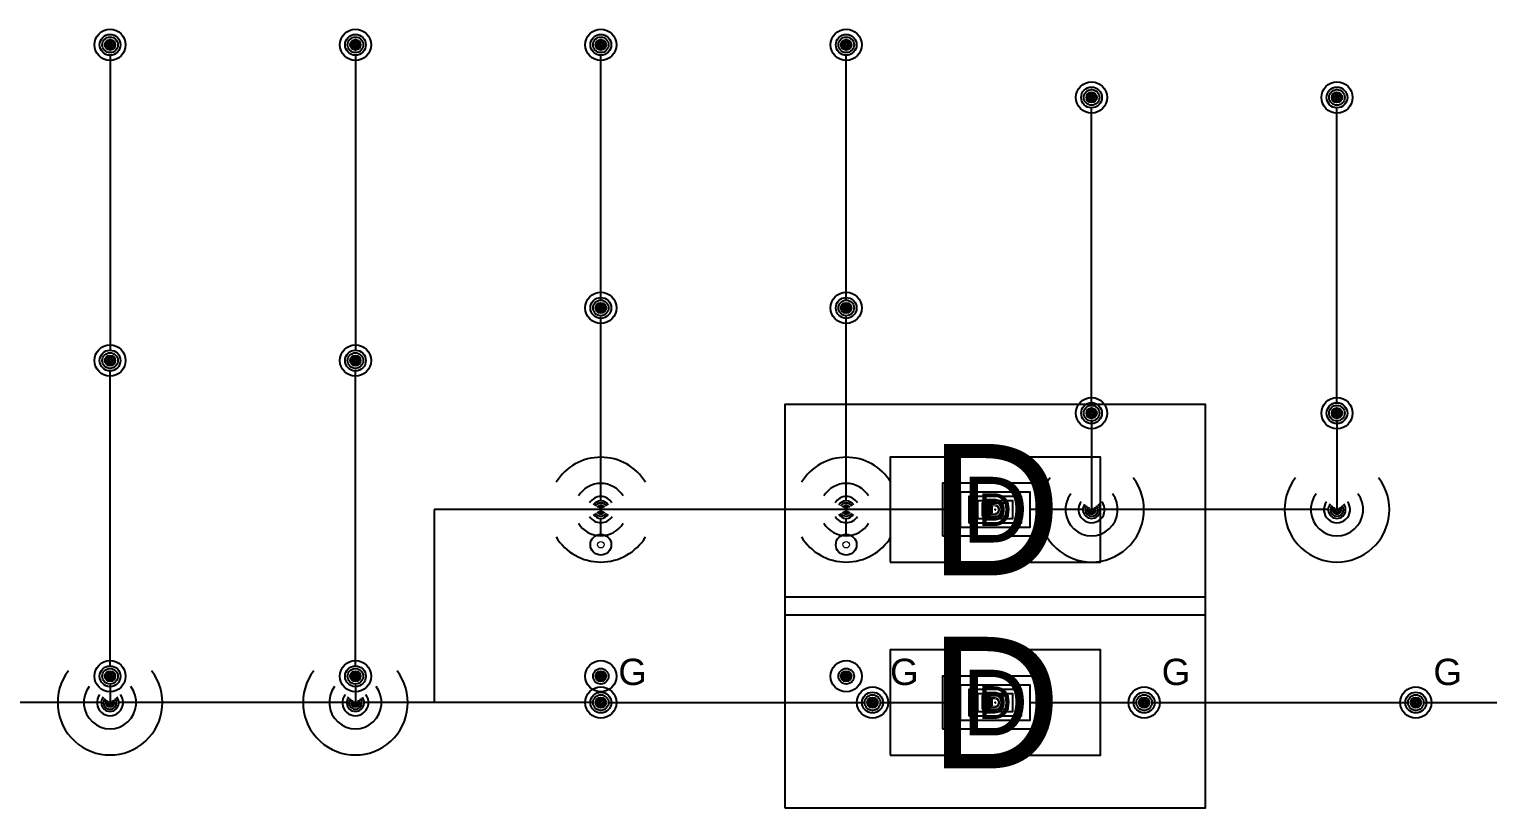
# Model space of a CAD drawing. Extents: x -24247 to 247, y -156 to 1335.
# Drawn here: x -2337 to -1671, y 0 to 355 of the extents above; entities that cross this region are included whole.
import ezdxf
from ezdxf.enums import TextEntityAlignment as Align

# ---------------------------------------------------------------- set-up
doc = ezdxf.new("R2010")
doc.units = 0
doc.header["$LTSCALE"] = 48
doc.header["$MEASUREMENT"] = 0
for name, color, linetype in [('F-DRYP-N', 3, 'Continuous'), ('F-DRYP-N @ 1 (1)', 3, 'Continuous'), ('F-DRYP-N @ 1 (2)', 3, 'Continuous'), ('F-DRYP-N @ 12', 3, 'Continuous'), ('F-DRYP-N @ 128', 3, 'Continuous'), ('F-DRYP-N @ 16', 3, 'Continuous'), ('F-DRYP-N @ 192', 3, 'Continuous'), ('F-DRYP-N @ 2', 3, 'Continuous'), ('F-DRYP-N @ 24', 3, 'Continuous'), ('F-DRYP-N @ 384', 3, 'Continuous'), ('F-DRYP-N @ 4', 3, 'Continuous'), ('F-DRYP-N @ 48', 3, 'Continuous'), ('F-DRYP-N @ 64', 3, 'Continuous'), ('F-DRYP-N @ 768', 3, 'Continuous'), ('F-DRYP-N @ 8', 3, 'Continuous'), ('F-DRYP-N @ 96', 3, 'Continuous'), ('F-SPRK-HEAD-N', 2, 'Continuous'), ('F-SPRK-HEAD-N @ 1 (1)', 2, 'Continuous'), ('F-SPRK-HEAD-N @ 1 (2)', 2, 'Continuous'), ('F-SPRK-HEAD-N @ 128', 2, 'Continuous'), ('F-SPRK-HEAD-N @ 192', 2, 'Continuous'), ('F-SPRK-HEAD-N @ 48', 2, 'Continuous'), ('F-SPRK-HEAD-N @ 64', 2, 'Continuous'), ('F-SPRK-HEAD-N @ 96', 2, 'Continuous')]:
    doc.layers.add(name, color=color, linetype=linetype)
doc.layers.add('G-ANNO-TEXT', color=70, linetype='Continuous', lineweight=0)
doc.styles.add('Arial', font='arial.ttf')

# ---------------------------------------------------------------- blocks, each defined once
blk = doc.blocks.new('*U14')
blk.add_circle((0, 0), 0.0371)
at = {"color": 7, "lineweight": 0}
blk.add_circle((0, 0), 0.0117, dxfattribs=at)
blk = doc.blocks.new('*U445')
at = {"layer": 'F-SPRK-HEAD-N @ 1 (1)'}
blk.add_blockref('*U14', (-2300, 59.74), dxfattribs=at)
at = {"layer": 'F-SPRK-HEAD-N @ 1 (2)'}
blk.add_blockref('*U14', (-2300, 59.74), dxfattribs=at)
at = {"layer": 'F-SPRK-HEAD-N @ 128', "xscale": 128, "yscale": 128, "zscale": 128}
blk.add_blockref('*U14', (-2300, 59.74), dxfattribs=at)
at = {"layer": 'F-SPRK-HEAD-N @ 192', "xscale": 192, "yscale": 192, "zscale": 192}
blk.add_blockref('*U14', (-2300, 59.74), dxfattribs=at)
at = {"layer": 'F-SPRK-HEAD-N @ 48', "xscale": 48, "yscale": 48, "zscale": 48}
blk.add_blockref('*U14', (-2300, 59.74), dxfattribs=at)
at = {"layer": 'F-SPRK-HEAD-N @ 64', "xscale": 64, "yscale": 64, "zscale": 64}
blk.add_blockref('*U14', (-2300, 59.74), dxfattribs=at)
at = {"layer": 'F-SPRK-HEAD-N @ 96', "xscale": 96, "yscale": 96, "zscale": 96}
blk.add_blockref('*U14', (-2300, 59.74), dxfattribs=at)
blk = doc.blocks.new('*U446')
at = {"layer": 'F-SPRK-HEAD-N @ 1 (1)'}
blk.add_blockref('*U14', (-2188, 59.74), dxfattribs=at)
at = {"layer": 'F-SPRK-HEAD-N @ 1 (2)'}
blk.add_blockref('*U14', (-2188, 59.74), dxfattribs=at)
at = {"layer": 'F-SPRK-HEAD-N @ 128', "xscale": 128, "yscale": 128, "zscale": 128}
blk.add_blockref('*U14', (-2188, 59.74), dxfattribs=at)
at = {"layer": 'F-SPRK-HEAD-N @ 192', "xscale": 192, "yscale": 192, "zscale": 192}
blk.add_blockref('*U14', (-2188, 59.74), dxfattribs=at)
at = {"layer": 'F-SPRK-HEAD-N @ 48', "xscale": 48, "yscale": 48, "zscale": 48}
blk.add_blockref('*U14', (-2188, 59.74), dxfattribs=at)
at = {"layer": 'F-SPRK-HEAD-N @ 64', "xscale": 64, "yscale": 64, "zscale": 64}
blk.add_blockref('*U14', (-2188, 59.74), dxfattribs=at)
at = {"layer": 'F-SPRK-HEAD-N @ 96', "xscale": 96, "yscale": 96, "zscale": 96}
blk.add_blockref('*U14', (-2188, 59.74), dxfattribs=at)
blk = doc.blocks.new('*U447')
at = {"layer": 'F-SPRK-HEAD-N @ 1 (1)'}
blk.add_blockref('*U14', (-2300, 203.74), dxfattribs=at)
at = {"layer": 'F-SPRK-HEAD-N @ 1 (2)'}
blk.add_blockref('*U14', (-2300, 203.74), dxfattribs=at)
at = {"layer": 'F-SPRK-HEAD-N @ 128', "xscale": 128, "yscale": 128, "zscale": 128}
blk.add_blockref('*U14', (-2300, 203.74), dxfattribs=at)
at = {"layer": 'F-SPRK-HEAD-N @ 192', "xscale": 192, "yscale": 192, "zscale": 192}
blk.add_blockref('*U14', (-2300, 203.74), dxfattribs=at)
at = {"layer": 'F-SPRK-HEAD-N @ 48', "xscale": 48, "yscale": 48, "zscale": 48}
blk.add_blockref('*U14', (-2300, 203.74), dxfattribs=at)
at = {"layer": 'F-SPRK-HEAD-N @ 64', "xscale": 64, "yscale": 64, "zscale": 64}
blk.add_blockref('*U14', (-2300, 203.74), dxfattribs=at)
at = {"layer": 'F-SPRK-HEAD-N @ 96', "xscale": 96, "yscale": 96, "zscale": 96}
blk.add_blockref('*U14', (-2300, 203.74), dxfattribs=at)
blk = doc.blocks.new('*U448')
at = {"layer": 'F-SPRK-HEAD-N @ 1 (1)'}
blk.add_blockref('*U14', (-2188, 203.74), dxfattribs=at)
at = {"layer": 'F-SPRK-HEAD-N @ 1 (2)'}
blk.add_blockref('*U14', (-2188, 203.74), dxfattribs=at)
at = {"layer": 'F-SPRK-HEAD-N @ 128', "xscale": 128, "yscale": 128, "zscale": 128}
blk.add_blockref('*U14', (-2188, 203.74), dxfattribs=at)
at = {"layer": 'F-SPRK-HEAD-N @ 192', "xscale": 192, "yscale": 192, "zscale": 192}
blk.add_blockref('*U14', (-2188, 203.74), dxfattribs=at)
at = {"layer": 'F-SPRK-HEAD-N @ 48', "xscale": 48, "yscale": 48, "zscale": 48}
blk.add_blockref('*U14', (-2188, 203.74), dxfattribs=at)
at = {"layer": 'F-SPRK-HEAD-N @ 64', "xscale": 64, "yscale": 64, "zscale": 64}
blk.add_blockref('*U14', (-2188, 203.74), dxfattribs=at)
at = {"layer": 'F-SPRK-HEAD-N @ 96', "xscale": 96, "yscale": 96, "zscale": 96}
blk.add_blockref('*U14', (-2188, 203.74), dxfattribs=at)
blk = doc.blocks.new('*U449')
at = {"layer": 'F-SPRK-HEAD-N @ 1 (1)'}
blk.add_blockref('*U14', (-2300, 347.74), dxfattribs=at)
at = {"layer": 'F-SPRK-HEAD-N @ 1 (2)'}
blk.add_blockref('*U14', (-2300, 347.74), dxfattribs=at)
at = {"layer": 'F-SPRK-HEAD-N @ 128', "xscale": 128, "yscale": 128, "zscale": 128}
blk.add_blockref('*U14', (-2300, 347.74), dxfattribs=at)
at = {"layer": 'F-SPRK-HEAD-N @ 192', "xscale": 192, "yscale": 192, "zscale": 192}
blk.add_blockref('*U14', (-2300, 347.74), dxfattribs=at)
at = {"layer": 'F-SPRK-HEAD-N @ 48', "xscale": 48, "yscale": 48, "zscale": 48}
blk.add_blockref('*U14', (-2300, 347.74), dxfattribs=at)
at = {"layer": 'F-SPRK-HEAD-N @ 64', "xscale": 64, "yscale": 64, "zscale": 64}
blk.add_blockref('*U14', (-2300, 347.74), dxfattribs=at)
at = {"layer": 'F-SPRK-HEAD-N @ 96', "xscale": 96, "yscale": 96, "zscale": 96}
blk.add_blockref('*U14', (-2300, 347.74), dxfattribs=at)
blk = doc.blocks.new('*U450')
at = {"layer": 'F-SPRK-HEAD-N @ 1 (1)'}
blk.add_blockref('*U14', (-2188, 347.74), dxfattribs=at)
at = {"layer": 'F-SPRK-HEAD-N @ 1 (2)'}
blk.add_blockref('*U14', (-2188, 347.74), dxfattribs=at)
at = {"layer": 'F-SPRK-HEAD-N @ 128', "xscale": 128, "yscale": 128, "zscale": 128}
blk.add_blockref('*U14', (-2188, 347.74), dxfattribs=at)
at = {"layer": 'F-SPRK-HEAD-N @ 192', "xscale": 192, "yscale": 192, "zscale": 192}
blk.add_blockref('*U14', (-2188, 347.74), dxfattribs=at)
at = {"layer": 'F-SPRK-HEAD-N @ 48', "xscale": 48, "yscale": 48, "zscale": 48}
blk.add_blockref('*U14', (-2188, 347.74), dxfattribs=at)
at = {"layer": 'F-SPRK-HEAD-N @ 64', "xscale": 64, "yscale": 64, "zscale": 64}
blk.add_blockref('*U14', (-2188, 347.74), dxfattribs=at)
at = {"layer": 'F-SPRK-HEAD-N @ 96', "xscale": 96, "yscale": 96, "zscale": 96}
blk.add_blockref('*U14', (-2188, 347.74), dxfattribs=at)
blk = doc.blocks.new('*U473')
at = {"layer": 'F-SPRK-HEAD-N @ 1 (1)'}
blk.add_blockref('*U14', (-1852, 179.74), dxfattribs=at)
at = {"layer": 'F-SPRK-HEAD-N @ 1 (2)'}
blk.add_blockref('*U14', (-1852, 179.74), dxfattribs=at)
at = {"layer": 'F-SPRK-HEAD-N @ 128', "xscale": 128, "yscale": 128, "zscale": 128}
blk.add_blockref('*U14', (-1852, 179.74), dxfattribs=at)
at = {"layer": 'F-SPRK-HEAD-N @ 192', "xscale": 192, "yscale": 192, "zscale": 192}
blk.add_blockref('*U14', (-1852, 179.74), dxfattribs=at)
at = {"layer": 'F-SPRK-HEAD-N @ 48', "xscale": 48, "yscale": 48, "zscale": 48}
blk.add_blockref('*U14', (-1852, 179.74), dxfattribs=at)
at = {"layer": 'F-SPRK-HEAD-N @ 64', "xscale": 64, "yscale": 64, "zscale": 64}
blk.add_blockref('*U14', (-1852, 179.74), dxfattribs=at)
at = {"layer": 'F-SPRK-HEAD-N @ 96', "xscale": 96, "yscale": 96, "zscale": 96}
blk.add_blockref('*U14', (-1852, 179.74), dxfattribs=at)
blk = doc.blocks.new('*U474')
at = {"layer": 'F-SPRK-HEAD-N @ 1 (1)'}
blk.add_blockref('*U14', (-1852, 323.74), dxfattribs=at)
at = {"layer": 'F-SPRK-HEAD-N @ 1 (2)'}
blk.add_blockref('*U14', (-1852, 323.74), dxfattribs=at)
at = {"layer": 'F-SPRK-HEAD-N @ 128', "xscale": 128, "yscale": 128, "zscale": 128}
blk.add_blockref('*U14', (-1852, 323.74), dxfattribs=at)
at = {"layer": 'F-SPRK-HEAD-N @ 192', "xscale": 192, "yscale": 192, "zscale": 192}
blk.add_blockref('*U14', (-1852, 323.74), dxfattribs=at)
at = {"layer": 'F-SPRK-HEAD-N @ 48', "xscale": 48, "yscale": 48, "zscale": 48}
blk.add_blockref('*U14', (-1852, 323.74), dxfattribs=at)
at = {"layer": 'F-SPRK-HEAD-N @ 64', "xscale": 64, "yscale": 64, "zscale": 64}
blk.add_blockref('*U14', (-1852, 323.74), dxfattribs=at)
at = {"layer": 'F-SPRK-HEAD-N @ 96', "xscale": 96, "yscale": 96, "zscale": 96}
blk.add_blockref('*U14', (-1852, 323.74), dxfattribs=at)
blk = doc.blocks.new('*U483')
at = {"layer": 'F-SPRK-HEAD-N @ 1 (1)'}
blk.add_blockref('*U14', (-1740, 179.74), dxfattribs=at)
at = {"layer": 'F-SPRK-HEAD-N @ 1 (2)'}
blk.add_blockref('*U14', (-1740, 179.74), dxfattribs=at)
at = {"layer": 'F-SPRK-HEAD-N @ 128', "xscale": 128, "yscale": 128, "zscale": 128}
blk.add_blockref('*U14', (-1740, 179.74), dxfattribs=at)
at = {"layer": 'F-SPRK-HEAD-N @ 192', "xscale": 192, "yscale": 192, "zscale": 192}
blk.add_blockref('*U14', (-1740, 179.74), dxfattribs=at)
at = {"layer": 'F-SPRK-HEAD-N @ 48', "xscale": 48, "yscale": 48, "zscale": 48}
blk.add_blockref('*U14', (-1740, 179.74), dxfattribs=at)
at = {"layer": 'F-SPRK-HEAD-N @ 64', "xscale": 64, "yscale": 64, "zscale": 64}
blk.add_blockref('*U14', (-1740, 179.74), dxfattribs=at)
at = {"layer": 'F-SPRK-HEAD-N @ 96', "xscale": 96, "yscale": 96, "zscale": 96}
blk.add_blockref('*U14', (-1740, 179.74), dxfattribs=at)
blk = doc.blocks.new('*U484')
at = {"layer": 'F-SPRK-HEAD-N @ 1 (1)'}
blk.add_blockref('*U14', (-1740, 323.74), dxfattribs=at)
at = {"layer": 'F-SPRK-HEAD-N @ 1 (2)'}
blk.add_blockref('*U14', (-1740, 323.74), dxfattribs=at)
at = {"layer": 'F-SPRK-HEAD-N @ 128', "xscale": 128, "yscale": 128, "zscale": 128}
blk.add_blockref('*U14', (-1740, 323.74), dxfattribs=at)
at = {"layer": 'F-SPRK-HEAD-N @ 192', "xscale": 192, "yscale": 192, "zscale": 192}
blk.add_blockref('*U14', (-1740, 323.74), dxfattribs=at)
at = {"layer": 'F-SPRK-HEAD-N @ 48', "xscale": 48, "yscale": 48, "zscale": 48}
blk.add_blockref('*U14', (-1740, 323.74), dxfattribs=at)
at = {"layer": 'F-SPRK-HEAD-N @ 64', "xscale": 64, "yscale": 64, "zscale": 64}
blk.add_blockref('*U14', (-1740, 323.74), dxfattribs=at)
at = {"layer": 'F-SPRK-HEAD-N @ 96', "xscale": 96, "yscale": 96, "zscale": 96}
blk.add_blockref('*U14', (-1740, 323.74), dxfattribs=at)
blk = doc.blocks.new('*U491')
at = {"layer": 'F-SPRK-HEAD-N @ 1 (1)'}
blk.add_blockref('*U14', (-2076, 47.74), dxfattribs=at)
at = {"layer": 'F-SPRK-HEAD-N @ 1 (2)'}
blk.add_blockref('*U14', (-2076, 47.74), dxfattribs=at)
at = {"layer": 'F-SPRK-HEAD-N @ 128', "xscale": 128, "yscale": 128, "zscale": 128}
blk.add_blockref('*U14', (-2076, 47.74), dxfattribs=at)
at = {"layer": 'F-SPRK-HEAD-N @ 192', "xscale": 192, "yscale": 192, "zscale": 192}
blk.add_blockref('*U14', (-2076, 47.74), dxfattribs=at)
at = {"layer": 'F-SPRK-HEAD-N @ 48', "xscale": 48, "yscale": 48, "zscale": 48}
blk.add_blockref('*U14', (-2076, 47.74), dxfattribs=at)
at = {"layer": 'F-SPRK-HEAD-N @ 64', "xscale": 64, "yscale": 64, "zscale": 64}
blk.add_blockref('*U14', (-2076, 47.74), dxfattribs=at)
at = {"layer": 'F-SPRK-HEAD-N @ 96', "xscale": 96, "yscale": 96, "zscale": 96}
blk.add_blockref('*U14', (-2076, 47.74), dxfattribs=at)
blk = doc.blocks.new('*U492')
at = {"layer": 'F-SPRK-HEAD-N @ 1 (1)'}
blk.add_blockref('*U14', (-1952, 47.74), dxfattribs=at)
at = {"layer": 'F-SPRK-HEAD-N @ 1 (2)'}
blk.add_blockref('*U14', (-1952, 47.74), dxfattribs=at)
at = {"layer": 'F-SPRK-HEAD-N @ 128', "xscale": 128, "yscale": 128, "zscale": 128}
blk.add_blockref('*U14', (-1952, 47.74), dxfattribs=at)
at = {"layer": 'F-SPRK-HEAD-N @ 192', "xscale": 192, "yscale": 192, "zscale": 192}
blk.add_blockref('*U14', (-1952, 47.74), dxfattribs=at)
at = {"layer": 'F-SPRK-HEAD-N @ 48', "xscale": 48, "yscale": 48, "zscale": 48}
blk.add_blockref('*U14', (-1952, 47.74), dxfattribs=at)
at = {"layer": 'F-SPRK-HEAD-N @ 64', "xscale": 64, "yscale": 64, "zscale": 64}
blk.add_blockref('*U14', (-1952, 47.74), dxfattribs=at)
at = {"layer": 'F-SPRK-HEAD-N @ 96', "xscale": 96, "yscale": 96, "zscale": 96}
blk.add_blockref('*U14', (-1952, 47.74), dxfattribs=at)
blk = doc.blocks.new('*U493')
at = {"layer": 'F-SPRK-HEAD-N @ 1 (1)'}
blk.add_blockref('*U14', (-1828, 47.74), dxfattribs=at)
at = {"layer": 'F-SPRK-HEAD-N @ 1 (2)'}
blk.add_blockref('*U14', (-1828, 47.74), dxfattribs=at)
at = {"layer": 'F-SPRK-HEAD-N @ 128', "xscale": 128, "yscale": 128, "zscale": 128}
blk.add_blockref('*U14', (-1828, 47.74), dxfattribs=at)
at = {"layer": 'F-SPRK-HEAD-N @ 192', "xscale": 192, "yscale": 192, "zscale": 192}
blk.add_blockref('*U14', (-1828, 47.74), dxfattribs=at)
at = {"layer": 'F-SPRK-HEAD-N @ 48', "xscale": 48, "yscale": 48, "zscale": 48}
blk.add_blockref('*U14', (-1828, 47.74), dxfattribs=at)
at = {"layer": 'F-SPRK-HEAD-N @ 64', "xscale": 64, "yscale": 64, "zscale": 64}
blk.add_blockref('*U14', (-1828, 47.74), dxfattribs=at)
at = {"layer": 'F-SPRK-HEAD-N @ 96', "xscale": 96, "yscale": 96, "zscale": 96}
blk.add_blockref('*U14', (-1828, 47.74), dxfattribs=at)
blk = doc.blocks.new('*U494')
at = {"layer": 'F-SPRK-HEAD-N @ 1 (1)'}
blk.add_blockref('*U14', (-1704, 47.74), dxfattribs=at)
at = {"layer": 'F-SPRK-HEAD-N @ 1 (2)'}
blk.add_blockref('*U14', (-1704, 47.74), dxfattribs=at)
at = {"layer": 'F-SPRK-HEAD-N @ 128', "xscale": 128, "yscale": 128, "zscale": 128}
blk.add_blockref('*U14', (-1704, 47.74), dxfattribs=at)
at = {"layer": 'F-SPRK-HEAD-N @ 192', "xscale": 192, "yscale": 192, "zscale": 192}
blk.add_blockref('*U14', (-1704, 47.74), dxfattribs=at)
at = {"layer": 'F-SPRK-HEAD-N @ 48', "xscale": 48, "yscale": 48, "zscale": 48}
blk.add_blockref('*U14', (-1704, 47.74), dxfattribs=at)
at = {"layer": 'F-SPRK-HEAD-N @ 64', "xscale": 64, "yscale": 64, "zscale": 64}
blk.add_blockref('*U14', (-1704, 47.74), dxfattribs=at)
at = {"layer": 'F-SPRK-HEAD-N @ 96', "xscale": 96, "yscale": 96, "zscale": 96}
blk.add_blockref('*U14', (-1704, 47.74), dxfattribs=at)
blk = doc.blocks.new('*U568')
at = {"layer": 'F-SPRK-HEAD-N @ 1 (1)'}
blk.add_blockref('*U14', (-2076, 59.74), dxfattribs=at)
at = {"layer": 'F-SPRK-HEAD-N @ 1 (2)'}
blk.add_blockref('*U14', (-2076, 59.74), dxfattribs=at)
at = {"layer": 'F-SPRK-HEAD-N @ 128', "xscale": 128, "yscale": 128, "zscale": 128}
blk.add_blockref('*U14', (-2076, 119.74), dxfattribs=at)
at = {"layer": 'F-SPRK-HEAD-N @ 192', "xscale": 192, "yscale": 192, "zscale": 192}
blk.add_blockref('*U14', (-2076, 59.74), dxfattribs=at)
at = {"layer": 'F-SPRK-HEAD-N @ 48', "xscale": 48, "yscale": 48, "zscale": 48}
blk.add_blockref('*U14', (-2076, 59.74), dxfattribs=at)
at = {"layer": 'F-SPRK-HEAD-N @ 64', "xscale": 64, "yscale": 64, "zscale": 64}
blk.add_blockref('*U14', (-2076, 59.74), dxfattribs=at)
at = {"layer": 'F-SPRK-HEAD-N @ 96', "xscale": 96, "yscale": 96, "zscale": 96}
blk.add_blockref('*U14', (-2076, 59.74), dxfattribs=at)
blk = doc.blocks.new('*U569')
at = {"layer": 'F-SPRK-HEAD-N @ 1 (1)'}
blk.add_blockref('*U14', (-2076, 227.74), dxfattribs=at)
at = {"layer": 'F-SPRK-HEAD-N @ 1 (2)'}
blk.add_blockref('*U14', (-2076, 227.74), dxfattribs=at)
at = {"layer": 'F-SPRK-HEAD-N @ 128', "xscale": 128, "yscale": 128, "zscale": 128}
blk.add_blockref('*U14', (-2076, 227.74), dxfattribs=at)
at = {"layer": 'F-SPRK-HEAD-N @ 192', "xscale": 192, "yscale": 192, "zscale": 192}
blk.add_blockref('*U14', (-2076, 227.74), dxfattribs=at)
at = {"layer": 'F-SPRK-HEAD-N @ 48', "xscale": 48, "yscale": 48, "zscale": 48}
blk.add_blockref('*U14', (-2076, 227.74), dxfattribs=at)
at = {"layer": 'F-SPRK-HEAD-N @ 64', "xscale": 64, "yscale": 64, "zscale": 64}
blk.add_blockref('*U14', (-2076, 227.74), dxfattribs=at)
at = {"layer": 'F-SPRK-HEAD-N @ 96', "xscale": 96, "yscale": 96, "zscale": 96}
blk.add_blockref('*U14', (-2076, 227.74), dxfattribs=at)
blk = doc.blocks.new('*U570')
at = {"layer": 'F-SPRK-HEAD-N @ 1 (1)'}
blk.add_blockref('*U14', (-2076, 347.74), dxfattribs=at)
at = {"layer": 'F-SPRK-HEAD-N @ 1 (2)'}
blk.add_blockref('*U14', (-2076, 347.74), dxfattribs=at)
at = {"layer": 'F-SPRK-HEAD-N @ 128', "xscale": 128, "yscale": 128, "zscale": 128}
blk.add_blockref('*U14', (-2076, 347.74), dxfattribs=at)
at = {"layer": 'F-SPRK-HEAD-N @ 192', "xscale": 192, "yscale": 192, "zscale": 192}
blk.add_blockref('*U14', (-2076, 347.74), dxfattribs=at)
at = {"layer": 'F-SPRK-HEAD-N @ 48', "xscale": 48, "yscale": 48, "zscale": 48}
blk.add_blockref('*U14', (-2076, 347.74), dxfattribs=at)
at = {"layer": 'F-SPRK-HEAD-N @ 64', "xscale": 64, "yscale": 64, "zscale": 64}
blk.add_blockref('*U14', (-2076, 347.74), dxfattribs=at)
at = {"layer": 'F-SPRK-HEAD-N @ 96', "xscale": 96, "yscale": 96, "zscale": 96}
blk.add_blockref('*U14', (-2076, 347.74), dxfattribs=at)
blk = doc.blocks.new('*U573')
at = {"layer": 'F-SPRK-HEAD-N @ 1 (1)'}
blk.add_blockref('*U14', (-1964, 59.74), dxfattribs=at)
at = {"layer": 'F-SPRK-HEAD-N @ 1 (2)'}
blk.add_blockref('*U14', (-1964, 59.74), dxfattribs=at)
at = {"layer": 'F-SPRK-HEAD-N @ 128', "xscale": 128, "yscale": 128, "zscale": 128}
blk.add_blockref('*U14', (-1964, 119.74), dxfattribs=at)
at = {"layer": 'F-SPRK-HEAD-N @ 192', "xscale": 192, "yscale": 192, "zscale": 192}
blk.add_blockref('*U14', (-1964, 59.74), dxfattribs=at)
at = {"layer": 'F-SPRK-HEAD-N @ 48', "xscale": 48, "yscale": 48, "zscale": 48}
blk.add_blockref('*U14', (-1964, 59.74), dxfattribs=at)
at = {"layer": 'F-SPRK-HEAD-N @ 64', "xscale": 64, "yscale": 64, "zscale": 64}
blk.add_blockref('*U14', (-1964, 59.74), dxfattribs=at)
at = {"layer": 'F-SPRK-HEAD-N @ 96', "xscale": 96, "yscale": 96, "zscale": 96}
blk.add_blockref('*U14', (-1964, 59.74), dxfattribs=at)
blk = doc.blocks.new('*U574')
at = {"layer": 'F-SPRK-HEAD-N @ 1 (1)'}
blk.add_blockref('*U14', (-1964, 227.74), dxfattribs=at)
at = {"layer": 'F-SPRK-HEAD-N @ 1 (2)'}
blk.add_blockref('*U14', (-1964, 227.74), dxfattribs=at)
at = {"layer": 'F-SPRK-HEAD-N @ 128', "xscale": 128, "yscale": 128, "zscale": 128}
blk.add_blockref('*U14', (-1964, 227.74), dxfattribs=at)
at = {"layer": 'F-SPRK-HEAD-N @ 192', "xscale": 192, "yscale": 192, "zscale": 192}
blk.add_blockref('*U14', (-1964, 227.74), dxfattribs=at)
at = {"layer": 'F-SPRK-HEAD-N @ 48', "xscale": 48, "yscale": 48, "zscale": 48}
blk.add_blockref('*U14', (-1964, 227.74), dxfattribs=at)
at = {"layer": 'F-SPRK-HEAD-N @ 64', "xscale": 64, "yscale": 64, "zscale": 64}
blk.add_blockref('*U14', (-1964, 227.74), dxfattribs=at)
at = {"layer": 'F-SPRK-HEAD-N @ 96', "xscale": 96, "yscale": 96, "zscale": 96}
blk.add_blockref('*U14', (-1964, 227.74), dxfattribs=at)
blk = doc.blocks.new('*U575')
at = {"layer": 'F-SPRK-HEAD-N @ 1 (1)'}
blk.add_blockref('*U14', (-1964, 347.74), dxfattribs=at)
at = {"layer": 'F-SPRK-HEAD-N @ 1 (2)'}
blk.add_blockref('*U14', (-1964, 347.74), dxfattribs=at)
at = {"layer": 'F-SPRK-HEAD-N @ 128', "xscale": 128, "yscale": 128, "zscale": 128}
blk.add_blockref('*U14', (-1964, 347.74), dxfattribs=at)
at = {"layer": 'F-SPRK-HEAD-N @ 192', "xscale": 192, "yscale": 192, "zscale": 192}
blk.add_blockref('*U14', (-1964, 347.74), dxfattribs=at)
at = {"layer": 'F-SPRK-HEAD-N @ 48', "xscale": 48, "yscale": 48, "zscale": 48}
blk.add_blockref('*U14', (-1964, 347.74), dxfattribs=at)
at = {"layer": 'F-SPRK-HEAD-N @ 64', "xscale": 64, "yscale": 64, "zscale": 64}
blk.add_blockref('*U14', (-1964, 347.74), dxfattribs=at)
at = {"layer": 'F-SPRK-HEAD-N @ 96', "xscale": 96, "yscale": 96, "zscale": 96}
blk.add_blockref('*U14', (-1964, 347.74), dxfattribs=at)
blk = doc.blocks.new('*U6')
at = {"linetype": 'Continuous'}
blk.add_arc((0, 0), 0.03112, 232.56697, 127.43303, dxfattribs=at)
blk = doc.blocks.new('*U745')
at = {"layer": 'F-DRYP-N @ 1 (1)', "rotation": 270}
blk.add_blockref('*U6', (-2300, 47.74), dxfattribs=at)
at = {"layer": 'F-DRYP-N @ 1 (2)', "rotation": 270}
blk.add_blockref('*U6', (-2300, 47.74), dxfattribs=at)
at = {"layer": 'F-DRYP-N @ 12', "xscale": 12, "yscale": 12, "zscale": 12, "rotation": 270}
blk.add_blockref('*U6', (-2300, 47.74), dxfattribs=at)
at = {"layer": 'F-DRYP-N @ 128', "xscale": 128, "yscale": 128, "zscale": 128, "rotation": 270}
blk.add_blockref('*U6', (-2300, 47.74), dxfattribs=at)
at = {"layer": 'F-DRYP-N @ 16', "xscale": 16, "yscale": 16, "zscale": 16, "rotation": 270}
blk.add_blockref('*U6', (-2300, 47.74), dxfattribs=at)
at = {"layer": 'F-DRYP-N @ 192', "xscale": 192, "yscale": 192, "zscale": 192, "rotation": 270}
blk.add_blockref('*U6', (-2300, 47.74), dxfattribs=at)
at = {"layer": 'F-DRYP-N @ 2', "xscale": 2, "yscale": 2, "zscale": 2, "rotation": 270}
blk.add_blockref('*U6', (-2300, 47.74), dxfattribs=at)
at = {"layer": 'F-DRYP-N @ 24', "xscale": 24, "yscale": 24, "zscale": 24, "rotation": 270}
blk.add_blockref('*U6', (-2300, 47.74), dxfattribs=at)
at = {"layer": 'F-DRYP-N @ 384', "xscale": 384, "yscale": 384, "zscale": 384, "rotation": 270}
blk.add_blockref('*U6', (-2300, 47.74), dxfattribs=at)
at = {"layer": 'F-DRYP-N @ 4', "xscale": 4, "yscale": 4, "zscale": 4, "rotation": 270}
blk.add_blockref('*U6', (-2300, 47.74), dxfattribs=at)
at = {"layer": 'F-DRYP-N @ 48', "xscale": 48, "yscale": 48, "zscale": 48, "rotation": 270}
blk.add_blockref('*U6', (-2300, 47.74), dxfattribs=at)
at = {"layer": 'F-DRYP-N @ 64', "xscale": 64, "yscale": 64, "zscale": 64, "rotation": 270}
blk.add_blockref('*U6', (-2300, 47.74), dxfattribs=at)
at = {"layer": 'F-DRYP-N @ 768', "xscale": 768, "yscale": 768, "zscale": 768, "rotation": 270}
blk.add_blockref('*U6', (-2300, 47.74), dxfattribs=at)
at = {"layer": 'F-DRYP-N @ 8', "xscale": 8, "yscale": 8, "zscale": 8, "rotation": 270}
blk.add_blockref('*U6', (-2300, 47.74), dxfattribs=at)
at = {"layer": 'F-DRYP-N @ 96', "xscale": 96, "yscale": 96, "zscale": 96, "rotation": 270}
blk.add_blockref('*U6', (-2300, 47.74), dxfattribs=at)
blk = doc.blocks.new('*U746')
at = {"layer": 'F-DRYP-N @ 1 (1)', "rotation": 270}
blk.add_blockref('*U6', (-2188, 47.74), dxfattribs=at)
at = {"layer": 'F-DRYP-N @ 1 (2)', "rotation": 270}
blk.add_blockref('*U6', (-2188, 47.74), dxfattribs=at)
at = {"layer": 'F-DRYP-N @ 12', "xscale": 12, "yscale": 12, "zscale": 12, "rotation": 270}
blk.add_blockref('*U6', (-2188, 47.74), dxfattribs=at)
at = {"layer": 'F-DRYP-N @ 128', "xscale": 128, "yscale": 128, "zscale": 128, "rotation": 270}
blk.add_blockref('*U6', (-2188, 47.74), dxfattribs=at)
at = {"layer": 'F-DRYP-N @ 16', "xscale": 16, "yscale": 16, "zscale": 16, "rotation": 270}
blk.add_blockref('*U6', (-2188, 47.74), dxfattribs=at)
at = {"layer": 'F-DRYP-N @ 192', "xscale": 192, "yscale": 192, "zscale": 192, "rotation": 270}
blk.add_blockref('*U6', (-2188, 47.74), dxfattribs=at)
at = {"layer": 'F-DRYP-N @ 2', "xscale": 2, "yscale": 2, "zscale": 2, "rotation": 270}
blk.add_blockref('*U6', (-2188, 47.74), dxfattribs=at)
at = {"layer": 'F-DRYP-N @ 24', "xscale": 24, "yscale": 24, "zscale": 24, "rotation": 270}
blk.add_blockref('*U6', (-2188, 47.74), dxfattribs=at)
at = {"layer": 'F-DRYP-N @ 384', "xscale": 384, "yscale": 384, "zscale": 384, "rotation": 270}
blk.add_blockref('*U6', (-2188, 47.74), dxfattribs=at)
at = {"layer": 'F-DRYP-N @ 4', "xscale": 4, "yscale": 4, "zscale": 4, "rotation": 270}
blk.add_blockref('*U6', (-2188, 47.74), dxfattribs=at)
at = {"layer": 'F-DRYP-N @ 48', "xscale": 48, "yscale": 48, "zscale": 48, "rotation": 270}
blk.add_blockref('*U6', (-2188, 47.74), dxfattribs=at)
at = {"layer": 'F-DRYP-N @ 64', "xscale": 64, "yscale": 64, "zscale": 64, "rotation": 270}
blk.add_blockref('*U6', (-2188, 47.74), dxfattribs=at)
at = {"layer": 'F-DRYP-N @ 768', "xscale": 768, "yscale": 768, "zscale": 768, "rotation": 270}
blk.add_blockref('*U6', (-2188, 47.74), dxfattribs=at)
at = {"layer": 'F-DRYP-N @ 8', "xscale": 8, "yscale": 8, "zscale": 8, "rotation": 270}
blk.add_blockref('*U6', (-2188, 47.74), dxfattribs=at)
at = {"layer": 'F-DRYP-N @ 96', "xscale": 96, "yscale": 96, "zscale": 96, "rotation": 270}
blk.add_blockref('*U6', (-2188, 47.74), dxfattribs=at)
blk = doc.blocks.new('*U759')
at = {"layer": 'F-DRYP-N @ 1 (1)', "rotation": 270}
blk.add_blockref('*U6', (-1740, 135.74), dxfattribs=at)
at = {"layer": 'F-DRYP-N @ 1 (2)', "rotation": 270}
blk.add_blockref('*U6', (-1740, 135.74), dxfattribs=at)
at = {"layer": 'F-DRYP-N @ 12', "xscale": 12, "yscale": 12, "zscale": 12, "rotation": 270}
blk.add_blockref('*U6', (-1740, 135.74), dxfattribs=at)
at = {"layer": 'F-DRYP-N @ 128', "xscale": 128, "yscale": 128, "zscale": 128, "rotation": 270}
blk.add_blockref('*U6', (-1740, 135.74), dxfattribs=at)
at = {"layer": 'F-DRYP-N @ 16', "xscale": 16, "yscale": 16, "zscale": 16, "rotation": 270}
blk.add_blockref('*U6', (-1740, 135.74), dxfattribs=at)
at = {"layer": 'F-DRYP-N @ 192', "xscale": 192, "yscale": 192, "zscale": 192, "rotation": 270}
blk.add_blockref('*U6', (-1740, 135.74), dxfattribs=at)
at = {"layer": 'F-DRYP-N @ 2', "xscale": 2, "yscale": 2, "zscale": 2, "rotation": 270}
blk.add_blockref('*U6', (-1740, 135.74), dxfattribs=at)
at = {"layer": 'F-DRYP-N @ 24', "xscale": 24, "yscale": 24, "zscale": 24, "rotation": 270}
blk.add_blockref('*U6', (-1740, 135.74), dxfattribs=at)
at = {"layer": 'F-DRYP-N @ 384', "xscale": 384, "yscale": 384, "zscale": 384, "rotation": 270}
blk.add_blockref('*U6', (-1740, 135.74), dxfattribs=at)
at = {"layer": 'F-DRYP-N @ 4', "xscale": 4, "yscale": 4, "zscale": 4, "rotation": 270}
blk.add_blockref('*U6', (-1740, 135.74), dxfattribs=at)
at = {"layer": 'F-DRYP-N @ 48', "xscale": 48, "yscale": 48, "zscale": 48, "rotation": 270}
blk.add_blockref('*U6', (-1740, 135.74), dxfattribs=at)
at = {"layer": 'F-DRYP-N @ 64', "xscale": 64, "yscale": 64, "zscale": 64, "rotation": 270}
blk.add_blockref('*U6', (-1740, 135.74), dxfattribs=at)
at = {"layer": 'F-DRYP-N @ 768', "xscale": 768, "yscale": 768, "zscale": 768, "rotation": 270}
blk.add_blockref('*U6', (-1740, 135.74), dxfattribs=at)
at = {"layer": 'F-DRYP-N @ 8', "xscale": 8, "yscale": 8, "zscale": 8, "rotation": 270}
blk.add_blockref('*U6', (-1740, 135.74), dxfattribs=at)
at = {"layer": 'F-DRYP-N @ 96', "xscale": 96, "yscale": 96, "zscale": 96, "rotation": 270}
blk.add_blockref('*U6', (-1740, 135.74), dxfattribs=at)
blk = doc.blocks.new('*U760')
at = {"layer": 'F-DRYP-N @ 1 (1)', "rotation": 270}
blk.add_blockref('*U6', (-1852, 135.74), dxfattribs=at)
at = {"layer": 'F-DRYP-N @ 1 (2)', "rotation": 270}
blk.add_blockref('*U6', (-1852, 135.74), dxfattribs=at)
at = {"layer": 'F-DRYP-N @ 12', "xscale": 12, "yscale": 12, "zscale": 12, "rotation": 270}
blk.add_blockref('*U6', (-1852, 135.74), dxfattribs=at)
at = {"layer": 'F-DRYP-N @ 128', "xscale": 128, "yscale": 128, "zscale": 128, "rotation": 270}
blk.add_blockref('*U6', (-1852, 135.74), dxfattribs=at)
at = {"layer": 'F-DRYP-N @ 16', "xscale": 16, "yscale": 16, "zscale": 16, "rotation": 270}
blk.add_blockref('*U6', (-1852, 135.74), dxfattribs=at)
at = {"layer": 'F-DRYP-N @ 192', "xscale": 192, "yscale": 192, "zscale": 192, "rotation": 270}
blk.add_blockref('*U6', (-1852, 135.74), dxfattribs=at)
at = {"layer": 'F-DRYP-N @ 2', "xscale": 2, "yscale": 2, "zscale": 2, "rotation": 270}
blk.add_blockref('*U6', (-1852, 135.74), dxfattribs=at)
at = {"layer": 'F-DRYP-N @ 24', "xscale": 24, "yscale": 24, "zscale": 24, "rotation": 270}
blk.add_blockref('*U6', (-1852, 135.74), dxfattribs=at)
at = {"layer": 'F-DRYP-N @ 384', "xscale": 384, "yscale": 384, "zscale": 384, "rotation": 270}
blk.add_blockref('*U6', (-1852, 135.74), dxfattribs=at)
at = {"layer": 'F-DRYP-N @ 4', "xscale": 4, "yscale": 4, "zscale": 4, "rotation": 270}
blk.add_blockref('*U6', (-1852, 135.74), dxfattribs=at)
at = {"layer": 'F-DRYP-N @ 48', "xscale": 48, "yscale": 48, "zscale": 48, "rotation": 270}
blk.add_blockref('*U6', (-1852, 135.74), dxfattribs=at)
at = {"layer": 'F-DRYP-N @ 64', "xscale": 64, "yscale": 64, "zscale": 64, "rotation": 270}
blk.add_blockref('*U6', (-1852, 135.74), dxfattribs=at)
at = {"layer": 'F-DRYP-N @ 768', "xscale": 768, "yscale": 768, "zscale": 768, "rotation": 270}
blk.add_blockref('*U6', (-1852, 135.74), dxfattribs=at)
at = {"layer": 'F-DRYP-N @ 8', "xscale": 8, "yscale": 8, "zscale": 8, "rotation": 270}
blk.add_blockref('*U6', (-1852, 135.74), dxfattribs=at)
at = {"layer": 'F-DRYP-N @ 96', "xscale": 96, "yscale": 96, "zscale": 96, "rotation": 270}
blk.add_blockref('*U6', (-1852, 135.74), dxfattribs=at)
blk = doc.blocks.new('*U17')
for start, end in [(121.27433, 238.72567), (301.43418, 58.56582)]:
    blk.add_arc((0, 0), 0.03112, start, end)
blk = doc.blocks.new('*U761')
at = {"layer": 'F-DRYP-N @ 1 (1)', "rotation": 90}
blk.add_blockref('*U17', (-2076, 135.74), dxfattribs=at)
at = {"layer": 'F-DRYP-N @ 1 (2)', "rotation": 90}
blk.add_blockref('*U17', (-2076, 135.74), dxfattribs=at)
at = {"layer": 'F-DRYP-N @ 12', "xscale": 12, "yscale": 12, "zscale": 12, "rotation": 90}
blk.add_blockref('*U17', (-2076, 135.74), dxfattribs=at)
at = {"layer": 'F-DRYP-N @ 128', "xscale": 128, "yscale": 128, "zscale": 128, "rotation": 90}
blk.add_blockref('*U17', (-2076, 135.74), dxfattribs=at)
at = {"layer": 'F-DRYP-N @ 16', "xscale": 16, "yscale": 16, "zscale": 16, "rotation": 90}
blk.add_blockref('*U17', (-2076, 135.74), dxfattribs=at)
at = {"layer": 'F-DRYP-N @ 192', "xscale": 192, "yscale": 192, "zscale": 192, "rotation": 90}
blk.add_blockref('*U17', (-2076, 135.74), dxfattribs=at)
at = {"layer": 'F-DRYP-N @ 2', "xscale": 2, "yscale": 2, "zscale": 2, "rotation": 90}
blk.add_blockref('*U17', (-2076, 135.74), dxfattribs=at)
at = {"layer": 'F-DRYP-N @ 24', "xscale": 24, "yscale": 24, "zscale": 24, "rotation": 90}
blk.add_blockref('*U17', (-2076, 135.74), dxfattribs=at)
at = {"layer": 'F-DRYP-N @ 384', "xscale": 384, "yscale": 384, "zscale": 384, "rotation": 90}
blk.add_blockref('*U17', (-2076, 135.74), dxfattribs=at)
at = {"layer": 'F-DRYP-N @ 4', "xscale": 4, "yscale": 4, "zscale": 4, "rotation": 90}
blk.add_blockref('*U17', (-2076, 135.74), dxfattribs=at)
at = {"layer": 'F-DRYP-N @ 48', "xscale": 48, "yscale": 48, "zscale": 48, "rotation": 90}
blk.add_blockref('*U17', (-2076, 135.74), dxfattribs=at)
at = {"layer": 'F-DRYP-N @ 64', "xscale": 64, "yscale": 64, "zscale": 64, "rotation": 90}
blk.add_blockref('*U17', (-2076, 135.74), dxfattribs=at)
at = {"layer": 'F-DRYP-N @ 768', "xscale": 768, "yscale": 768, "zscale": 768, "rotation": 90}
blk.add_blockref('*U17', (-2076, 135.74), dxfattribs=at)
at = {"layer": 'F-DRYP-N @ 8', "xscale": 8, "yscale": 8, "zscale": 8, "rotation": 90}
blk.add_blockref('*U17', (-2076, 135.74), dxfattribs=at)
at = {"layer": 'F-DRYP-N @ 96', "xscale": 96, "yscale": 96, "zscale": 96, "rotation": 90}
blk.add_blockref('*U17', (-2076, 135.74), dxfattribs=at)
blk = doc.blocks.new('*U762')
at = {"layer": 'F-DRYP-N @ 1 (1)', "rotation": 90}
blk.add_blockref('*U17', (-1964, 135.74), dxfattribs=at)
at = {"layer": 'F-DRYP-N @ 1 (2)', "rotation": 90}
blk.add_blockref('*U17', (-1964, 135.74), dxfattribs=at)
at = {"layer": 'F-DRYP-N @ 12', "xscale": 12, "yscale": 12, "zscale": 12, "rotation": 90}
blk.add_blockref('*U17', (-1964, 135.74), dxfattribs=at)
at = {"layer": 'F-DRYP-N @ 128', "xscale": 128, "yscale": 128, "zscale": 128, "rotation": 90}
blk.add_blockref('*U17', (-1964, 135.74), dxfattribs=at)
at = {"layer": 'F-DRYP-N @ 16', "xscale": 16, "yscale": 16, "zscale": 16, "rotation": 90}
blk.add_blockref('*U17', (-1964, 135.74), dxfattribs=at)
at = {"layer": 'F-DRYP-N @ 192', "xscale": 192, "yscale": 192, "zscale": 192, "rotation": 90}
blk.add_blockref('*U17', (-1964, 135.74), dxfattribs=at)
at = {"layer": 'F-DRYP-N @ 2', "xscale": 2, "yscale": 2, "zscale": 2, "rotation": 90}
blk.add_blockref('*U17', (-1964, 135.74), dxfattribs=at)
at = {"layer": 'F-DRYP-N @ 24', "xscale": 24, "yscale": 24, "zscale": 24, "rotation": 90}
blk.add_blockref('*U17', (-1964, 135.74), dxfattribs=at)
at = {"layer": 'F-DRYP-N @ 384', "xscale": 384, "yscale": 384, "zscale": 384, "rotation": 90}
blk.add_blockref('*U17', (-1964, 135.74), dxfattribs=at)
at = {"layer": 'F-DRYP-N @ 4', "xscale": 4, "yscale": 4, "zscale": 4, "rotation": 90}
blk.add_blockref('*U17', (-1964, 135.74), dxfattribs=at)
at = {"layer": 'F-DRYP-N @ 48', "xscale": 48, "yscale": 48, "zscale": 48, "rotation": 90}
blk.add_blockref('*U17', (-1964, 135.74), dxfattribs=at)
at = {"layer": 'F-DRYP-N @ 64', "xscale": 64, "yscale": 64, "zscale": 64, "rotation": 90}
blk.add_blockref('*U17', (-1964, 135.74), dxfattribs=at)
at = {"layer": 'F-DRYP-N @ 768', "xscale": 768, "yscale": 768, "zscale": 768, "rotation": 90}
blk.add_blockref('*U17', (-1964, 135.74), dxfattribs=at)
at = {"layer": 'F-DRYP-N @ 8', "xscale": 8, "yscale": 8, "zscale": 8, "rotation": 90}
blk.add_blockref('*U17', (-1964, 135.74), dxfattribs=at)
at = {"layer": 'F-DRYP-N @ 96', "xscale": 96, "yscale": 96, "zscale": 96, "rotation": 90}
blk.add_blockref('*U17', (-1964, 135.74), dxfattribs=at)
blk = doc.blocks.new('*U19')
at = {"layer": 'DEFPOINTS'}
blk.add_lwpolyline([(-0.125, -0.0625), (0.125, -0.0625), (0.125, 0.0625), (-0.125, 0.0625)], close=True, dxfattribs=at)
at = {"style": 'Arial'}
blk.add_text('D', height=0.07812, dxfattribs=at).set_placement((0, 0), align=Align.MIDDLE)
blk = doc.blocks.new('*U764')
at = {"layer": 'F-DRYP-N @ 1 (2)', "linetype": 'ByBlock', "lineweight": -2}
blk.add_blockref('*U19', (-1896, 47.74), dxfattribs=at)
at = {"layer": 'F-DRYP-N @ 128', "linetype": 'ByBlock', "lineweight": -2, "xscale": 128, "yscale": 128, "zscale": 128}
blk.add_blockref('*U19', (-1896, 47.74), dxfattribs=at)
at = {"layer": 'F-DRYP-N @ 192', "linetype": 'ByBlock', "lineweight": -2, "xscale": 192, "yscale": 192, "zscale": 192}
blk.add_blockref('*U19', (-1896, 47.74), dxfattribs=at)
at = {"layer": 'F-DRYP-N @ 384', "linetype": 'ByBlock', "lineweight": -2, "xscale": 384, "yscale": 384, "zscale": 384}
blk.add_blockref('*U19', (-1896, 47.74), dxfattribs=at)
at = {"layer": 'F-DRYP-N @ 48', "linetype": 'ByBlock', "lineweight": -2, "xscale": 48, "yscale": 48, "zscale": 48}
blk.add_blockref('*U19', (-1896, 47.74), dxfattribs=at)
at = {"layer": 'F-DRYP-N @ 64', "linetype": 'ByBlock', "lineweight": -2, "xscale": 64, "yscale": 64, "zscale": 64}
blk.add_blockref('*U19', (-1896, 47.74), dxfattribs=at)
at = {"layer": 'F-DRYP-N @ 768', "linetype": 'ByBlock', "lineweight": -2, "xscale": 768, "yscale": 768, "zscale": 768}
blk.add_blockref('*U19', (-1896, 47.74), dxfattribs=at)
at = {"layer": 'F-DRYP-N @ 96', "linetype": 'ByBlock', "lineweight": -2, "xscale": 96, "yscale": 96, "zscale": 96}
blk.add_blockref('*U19', (-1896, 47.74), dxfattribs=at)
blk = doc.blocks.new('*U765')
at = {"layer": 'F-DRYP-N @ 1 (2)', "linetype": 'ByBlock', "lineweight": -2}
blk.add_blockref('*U19', (-1896, 135.74), dxfattribs=at)
at = {"layer": 'F-DRYP-N @ 128', "linetype": 'ByBlock', "lineweight": -2, "xscale": 128, "yscale": 128, "zscale": 128}
blk.add_blockref('*U19', (-1896, 135.74), dxfattribs=at)
at = {"layer": 'F-DRYP-N @ 192', "linetype": 'ByBlock', "lineweight": -2, "xscale": 192, "yscale": 192, "zscale": 192}
blk.add_blockref('*U19', (-1896, 135.74), dxfattribs=at)
at = {"layer": 'F-DRYP-N @ 384', "linetype": 'ByBlock', "lineweight": -2, "xscale": 384, "yscale": 384, "zscale": 384}
blk.add_blockref('*U19', (-1896, 135.74), dxfattribs=at)
at = {"layer": 'F-DRYP-N @ 48', "linetype": 'ByBlock', "lineweight": -2, "xscale": 48, "yscale": 48, "zscale": 48}
blk.add_blockref('*U19', (-1896, 135.74), dxfattribs=at)
at = {"layer": 'F-DRYP-N @ 64', "linetype": 'ByBlock', "lineweight": -2, "xscale": 64, "yscale": 64, "zscale": 64}
blk.add_blockref('*U19', (-1896, 135.74), dxfattribs=at)
at = {"layer": 'F-DRYP-N @ 768', "linetype": 'ByBlock', "lineweight": -2, "xscale": 768, "yscale": 768, "zscale": 768}
blk.add_blockref('*U19', (-1896, 135.74), dxfattribs=at)
at = {"layer": 'F-DRYP-N @ 96', "linetype": 'ByBlock', "lineweight": -2, "xscale": 96, "yscale": 96, "zscale": 96}
blk.add_blockref('*U19', (-1896, 135.74), dxfattribs=at)

msp = doc.modelspace()

# ---------------------------------------------------------------- linework, layer by layer
at = {"layer": 'F-DRYP-N'}
for p, q in [((-2300, 342.99), (-2300, 208.49)), ((-2188, 342.99), (-2188, 208.49)), ((-2076, 231.74), (-2076, 342.99)), ((-1964, 231.74), (-1964, 342.99)), ((-1852, 184.49), (-1852, 318.99)), ((-1740, 184.49), (-1740, 318.99)), ((-2076, 139.74), (-2076, 223.74)), ((-1964, 139.74), (-1964, 223.74)), ((-2300, 64.49), (-2300, 198.99)), ((-2188, 64.49), (-2188, 198.99)), ((-1852, 175.74), (-1852, 135.74)), ((-1740, 175.74), (-1740, 135.74)), ((-2152, 135.74), (-2152, 47.74)), ((-1912, 135.74), (-2152, 135.74)), ((-1856, 135.74), (-1880, 135.74)), ((-1744, 135.74), (-1848, 135.74)), ((-2076, 123.74), (-2076, 131.74)), ((-1964, 123.74), (-1964, 131.74)), ((-2300, 55.74), (-2300, 47.74)), ((-2188, 55.74), (-2188, 47.74)), ((-2303.98, 47.74), (-2408.02, 47.74)), ((-2191.98, 47.74), (-2296.02, 47.74)), ((-2080, 47.74), (-2184.02, 47.74)), ((-2072, 47.74), (-1956, 47.74)), ((-1948, 47.74), (-1912, 47.74)), ((-1880, 47.74), (-1832, 47.74)), ((-1824, 47.74), (-1708, 47.74)), ((-1700, 47.74), (-1584, 47.74))]:
    msp.add_line(p, q, dxfattribs=at)

# ---------------------------------------------------------------- block references
for name in ['*U765', '*U761', '*U762', '*U760', '*U759', '*U764', '*U745', '*U746']:
    msp.add_blockref(name, (0, 0), dxfattribs=at)
at = {"layer": 'F-SPRK-HEAD-N'}
for name in ['*U449', '*U450', '*U570', '*U575', '*U474', '*U484', '*U569', '*U574', '*U447', '*U448', '*U473', '*U483', '*U568', '*U573', '*U445', '*U446', '*U491', '*U492', '*U493', '*U494']:
    msp.add_blockref(name, (0, 0), dxfattribs=at)

# ---------------------------------------------------------------- texts
at = {"layer": 'G-ANNO-TEXT', "char_height": 12, "attachment_point": 1, "style": 'Arial'}
for insert in [(-2068, 67.74), (-1944, 67.74), (-1820, 67.74), (-1696, 67.74)]:
    msp.add_mtext_dynamic_manual_height_columns('G', width=52, gutter_width=60, heights=[0], dxfattribs=dict(at, insert=insert))

doc.saveas('drawing.dxf')
